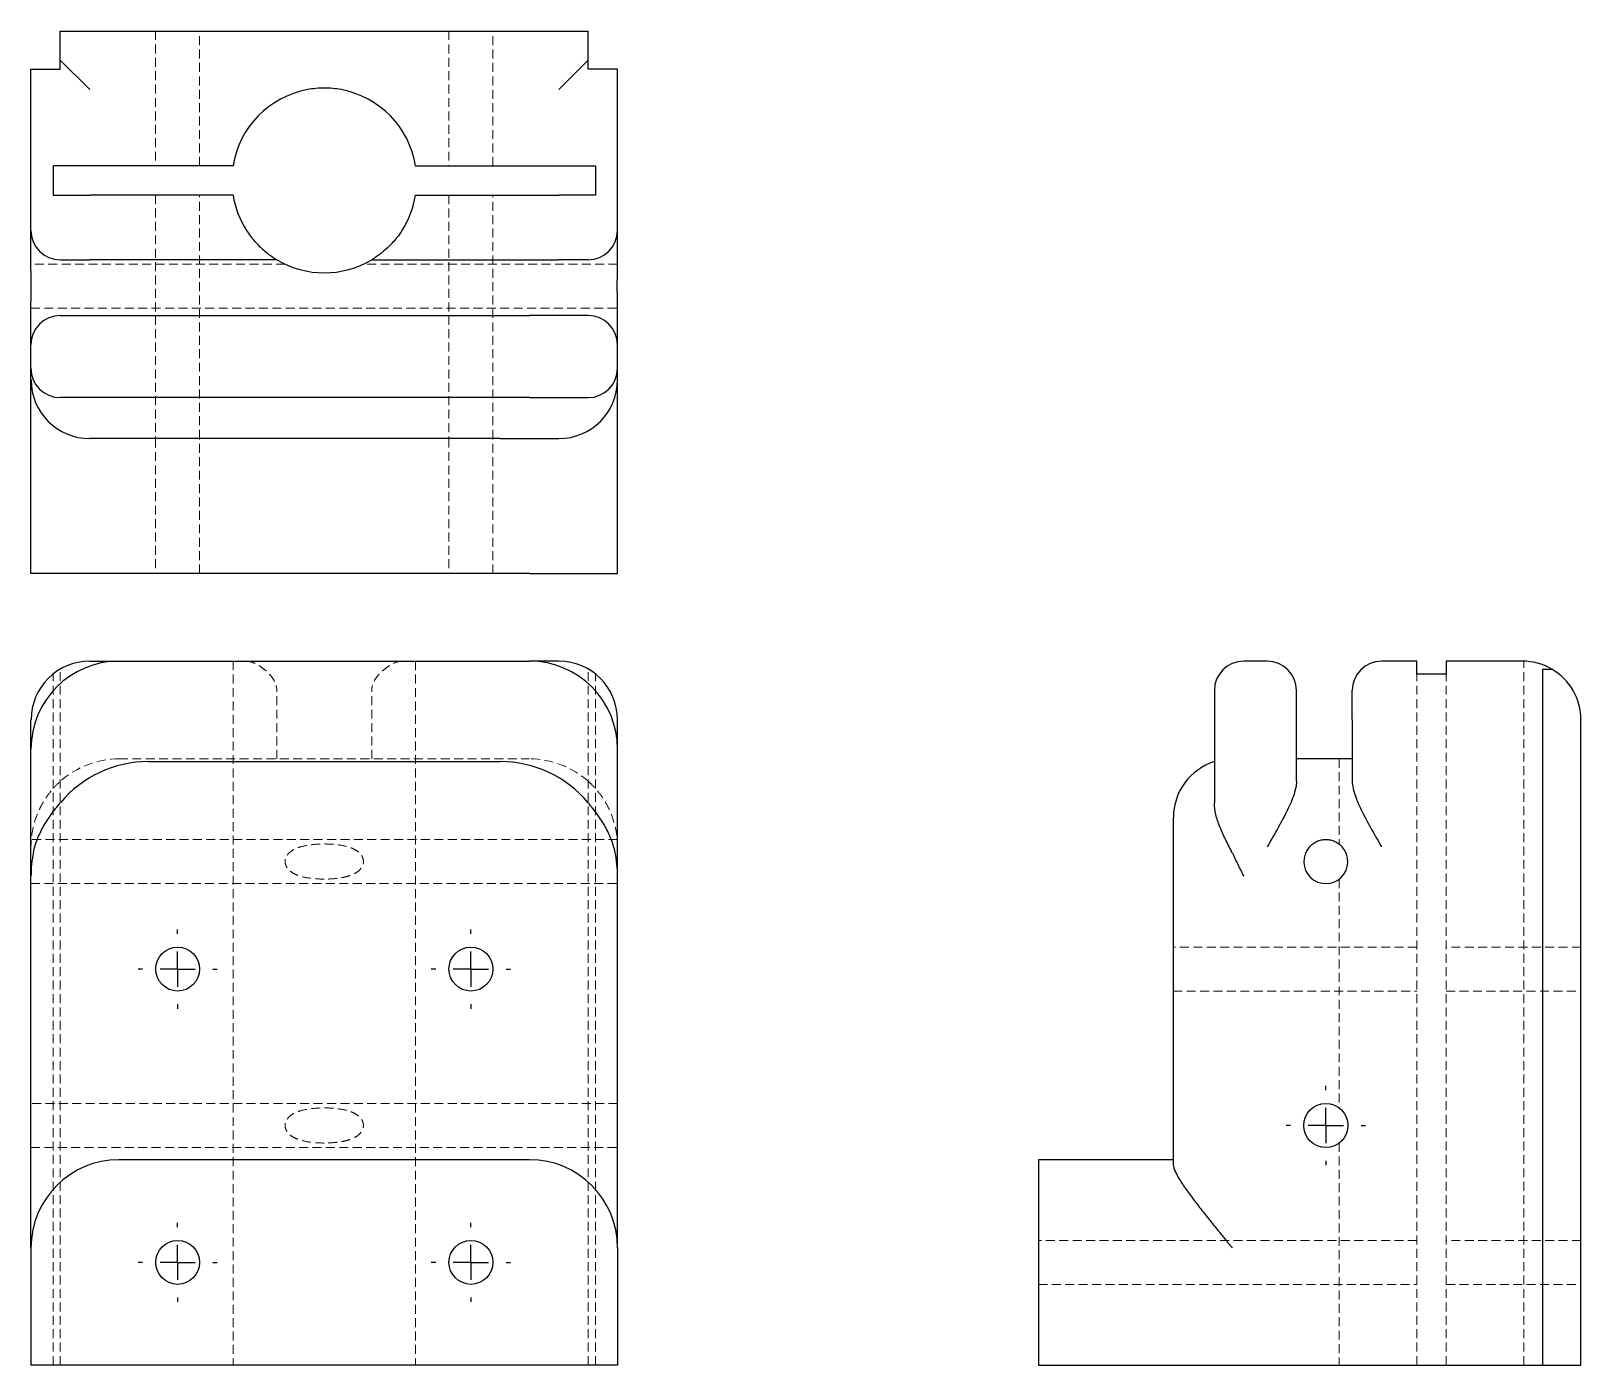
# Model space of a CAD drawing. Header units: millimetres. Extents: x 41 to 262, y 7 to 197.
import ezdxf

# ---------------------------------------------------------------- set-up
doc = ezdxf.new("R2010")
doc.units = ezdxf.units.MM
doc.linetypes.add('HIDDEN', pattern=[1.905, 1.27, -0.635])
doc.layers.add('10', color=7, linetype='Continuous')

# ---------------------------------------------------------------- blocks, each defined once
blk = doc.blocks.new('SW_CENTERMARKSYMBOL_0')
at = {"layer": '10', "color": 0}
for p, q in [((0, 5), (0, 5.625)), ((0, 0), (0, 2.5)), ((-5, 0), (-5.625, 0)), ((0, 0), (-2.5, 0)), ((0, 0), (0, -2.5)), ((0, 0), (2.5, 0)), ((5, 0), (5.625, 0)), ((0, -5), (0, -5.625))]:
    blk.add_line(p, q, dxfattribs=at)
blk = doc.blocks.new('SW_CENTERMARKSYMBOL_1')
at = {"layer": '10', "color": 0}
for p, q in [((0, 5), (0, 5.625)), ((0, 0), (0, 2.5)), ((-5, 0), (-5.625, 0)), ((0, 0), (-2.5, 0)), ((0, 0), (0, -2.5)), ((0, 0), (2.5, 0)), ((5, 0), (5.625, 0)), ((0, -5), (0, -5.625))]:
    blk.add_line(p, q, dxfattribs=at)
blk = doc.blocks.new('SW_CENTERMARKSYMBOL_2')
at = {"layer": '10', "color": 0}
for p, q in [((0, 5), (0, 5.625)), ((0, 0), (0, 2.5)), ((-5, 0), (-5.625, 0)), ((0, 0), (-2.5, 0)), ((0, 0), (0, -2.5)), ((0, 0), (2.5, 0)), ((5, 0), (5.625, 0)), ((0, -5), (0, -5.625))]:
    blk.add_line(p, q, dxfattribs=at)
blk = doc.blocks.new('SW_CENTERMARKSYMBOL_3')
at = {"layer": '10', "color": 0}
for p, q in [((0, 5), (0, 5.625)), ((0, 0), (0, 2.5)), ((-5, 0), (-5.625, 0)), ((0, 0), (-2.5, 0)), ((0, 0), (0, -2.5)), ((0, 0), (2.5, 0)), ((5, 0), (5.625, 0)), ((0, -5), (0, -5.625))]:
    blk.add_line(p, q, dxfattribs=at)
blk = doc.blocks.new('SW_CENTERMARKSYMBOL_4')
at = {"layer": '10', "color": 0}
for p, q in [((0, 5), (0, 5.625)), ((0, 0), (0, 2.5)), ((-5, 0), (-5.625, 0)), ((0, 0), (-2.5, 0)), ((0, 0), (0, -2.5)), ((0, 0), (2.5, 0)), ((5, 0), (5.625, 0)), ((0, -5), (0, -5.625))]:
    blk.add_line(p, q, dxfattribs=at)

msp = doc.modelspace()

# ---------------------------------------------------------------- linework, layer by layer
at = {"color": 7, "linetype": 'Continuous', "lineweight": 25}
for p, q in [((45.5, 192.38), (45.5, 196.54)), ((45.5, 196.54), (120.5, 196.54)), ((120.5, 192.38), (120.5, 196.54)), ((49.67, 188.21), (45.5, 192.38)), ((45.5, 191.12), (45.5, 192.38)), ((116.33, 188.21), (120.5, 192.38)), ((120.5, 191.12), (120.5, 192.38)), ((41.33, 168.21), (41.33, 191.12)), ((41.33, 191.12), (45.5, 191.12)), ((124.67, 191.12), (120.5, 191.12)), ((124.67, 168.21), (124.67, 191.12)), ((49.67, 177.39), (44.46, 177.39)), ((44.46, 177.39), (44.46, 173.22)), ((70.04, 177.39), (49.67, 177.39)), ((95.96, 177.39), (116.33, 177.39)), ((116.33, 177.39), (121.54, 177.39)), ((121.54, 177.39), (121.54, 173.22)), ((44.46, 173.22), (49.67, 173.22)), ((70.04, 173.22), (49.67, 173.22)), ((95.96, 173.22), (116.33, 173.22)), ((121.54, 173.22), (116.33, 173.22)), ((41.33, 162.62), (41.33, 168.21)), ((124.67, 162.62), (124.67, 168.21)), ((45.5, 164.04), (49.67, 164.04)), ((76.26, 164.04), (49.67, 164.04)), ((89.74, 164.04), (116.33, 164.04)), ((120.5, 164.04), (116.33, 164.04)), ((41.33, 151.96), (41.33, 157.96)), ((124.67, 151.96), (124.67, 157.96)), ((45.5, 156.12), (53.83, 156.12)), ((53.83, 156.12), (112.17, 156.12)), ((120.5, 156.12), (112.17, 156.12)), ((41.33, 148.62), (41.33, 151.96)), ((124.67, 148.62), (124.67, 151.96)), ((41.33, 146.96), (41.33, 148.62)), ((124.67, 146.96), (124.67, 148.62)), ((41.33, 119.46), (41.33, 146.96)), ((124.67, 119.46), (124.67, 146.96)), ((53.83, 144.46), (45.5, 144.46)), ((112.17, 144.46), (53.83, 144.46)), ((112.17, 144.46), (120.5, 144.46)), ((58, 138.62), (49.67, 138.62)), ((108, 138.62), (58, 138.62)), ((108, 138.62), (116.33, 138.62)), ((53.83, 119.46), (41.33, 119.46)), ((112.17, 119.46), (53.83, 119.46)), ((112.17, 119.46), (124.67, 119.46)), ((49.67, 107), (53.83, 107)), ((53.83, 107), (112.17, 107)), ((116.33, 107), (112.17, 107)), ((216.96, 107), (213.62, 107)), ((238.22, 107), (233.21, 107)), ((238.22, 105.17), (238.22, 107)), ((242.39, 107), (242.39, 105.17)), ((253.21, 107), (242.39, 107)), ((256.12, 105.88), (257.38, 105.88)), ((256.12, 98.67), (256.12, 105.88)), ((242.39, 105.17), (238.22, 105.17)), ((209.46, 102.83), (209.46, 94.5)), ((221.12, 94.5), (221.12, 102.83)), ((229.04, 98.67), (229.04, 102.83)), ((41.33, 94.5), (41.33, 98.67)), ((124.67, 94.5), (124.67, 98.67)), ((229.04, 98.67), (229.04, 89.94)), ((256.12, 7), (256.12, 98.67)), ((261.54, 7), (261.54, 98.67)), ((41.33, 76.45), (41.33, 94.5)), ((58, 92.73), (108, 92.73)), ((124.67, 76.45), (124.67, 94.5)), ((209.46, 94.5), (209.46, 86.89)), ((221.12, 89.94), (221.12, 94.5)), ((229.04, 93.12), (221.12, 93.12)), ((203.62, 84.78), (203.62, 76.45)), ((41.33, 23.67), (41.33, 76.45)), ((124.67, 23.67), (124.67, 76.45)), ((203.62, 76.45), (203.62, 35.45)), ((112.17, 36.17), (53.83, 36.17)), ((203.62, 36.17), (184.46, 36.17)), ((184.46, 36.17), (184.46, 23.67)), ((41.33, 23.67), (41.33, 7)), ((124.67, 23.67), (124.67, 7)), ((184.46, 23.67), (184.46, 7)), ((124.67, 7), (41.33, 7)), ((184.46, 7), (256.12, 7)), ((256.12, 7), (261.54, 7))]:
    msp.add_line(p, q, dxfattribs=at)
at = {"color": 7, "linetype": 'HIDDEN', "lineweight": 18}
for p, q in [((59.04, 196.54), (59.04, 177.39)), ((65.29, 177.39), (65.29, 196.54)), ((100.71, 196.54), (100.71, 177.39)), ((106.96, 177.39), (106.96, 196.54)), ((59.04, 173.22), (59.04, 138.62)), ((65.29, 138.62), (65.29, 173.22)), ((100.71, 173.22), (100.71, 138.62)), ((106.96, 138.62), (106.96, 173.22)), ((77.45, 163.42), (41.33, 163.42)), ((124.67, 163.42), (88.55, 163.42)), ((41.33, 157.17), (124.67, 157.17)), ((59.04, 138.62), (59.04, 119.46)), ((65.29, 119.46), (65.29, 138.62)), ((100.71, 138.62), (100.71, 119.46)), ((106.96, 119.46), (106.96, 138.62)), ((45.5, 7), (45.5, 105.88)), ((70.04, 107), (70.04, 7)), ((95.96, 107), (95.96, 7)), ((120.5, 7), (120.5, 105.88)), ((253.43, 7), (253.43, 107)), ((44.46, 7), (44.46, 105.17)), ((121.54, 7), (121.54, 105.17)), ((238.22, 7), (238.22, 105.17)), ((242.39, 7), (242.39, 105.17)), ((76.26, 93.12), (76.26, 102.83)), ((89.74, 93.12), (89.74, 102.83)), ((53.83, 93.12), (112.17, 93.12)), ((227.18, 93.12), (227.18, 81.01)), ((124.67, 81.66), (41.33, 81.66)), ((41.33, 75.41), (124.67, 75.41)), ((227.18, 76.04), (227.18, 43.51)), ((238.22, 66.38), (203.62, 66.38)), ((261.54, 66.38), (242.39, 66.38)), ((203.62, 60.12), (238.22, 60.12)), ((242.39, 60.12), (261.54, 60.12)), ((124.67, 44.16), (41.33, 44.16)), ((41.33, 37.91), (124.67, 37.91)), ((227.18, 38.54), (227.18, 7)), ((238.22, 24.71), (184.46, 24.71)), ((261.54, 24.71), (242.39, 24.71)), ((184.46, 18.46), (238.22, 18.46)), ((242.39, 18.46), (261.54, 18.46))]:
    msp.add_line(p, q, dxfattribs=at)
at = {"color": 7, "linetype": 'Continuous', "lineweight": 25}
for centre, radius in [((62.17, 63.25), 3.12), ((103.83, 63.25), 3.12), ((225.29, 41.03), 3.13), ((62.17, 21.58), 3.12), ((103.83, 21.58), 3.12)]:
    msp.add_circle(centre, radius, dxfattribs=at)
for centre, radius, start, end in [((83, 175.3), 13.13, 100.5024, 170.8668), ((83, 175.3), 13.13, 9.1332, 79.4976), ((83, 175.3), 13.13, 189.1332, 212.7219), ((83, 175.3), 13.13, 327.2781, 350.8668), ((45.5, 168.21), 4.17, 180, 270), ((120.5, 168.21), 4.17, 270, 0), ((83, 175.3), 13.12, 239.0953, 300.9047), ((45.5, 151.96), 4.17, 90, 180), ((120.5, 151.96), 4.17, 0, 90), ((45.5, 148.62), 4.17, 180, 270), ((120.5, 148.62), 4.17, 270, 0), ((49.67, 146.96), 8.33, 180, 270), ((116.33, 146.96), 8.33, 270, 0), ((53.83, 94.5), 12.5, 90, 180), ((49.67, 98.67), 8.33, 90, 180), ((112.17, 94.5), 12.5, 0, 90), ((116.33, 98.67), 8.33, 0, 90), ((213.62, 102.83), 4.17, 90, 180), ((216.96, 102.83), 4.17, 0, 90), ((233.21, 102.83), 4.17, 90, 180), ((253.21, 98.67), 8.33, 60, 90), ((253.21, 98.67), 8.33, 0, 60), ((58, 76.45), 16.28, 90, 140.146), ((108, 76.45), 16.28, 39.854, 90), ((211.96, 84.78), 8.33, 107.4576, 180), ((58, 76.45), 16.67, 168.2735, 180), ((108, 76.45), 16.67, 0, 11.7265), ((225.29, 78.53), 3.13, 138.1897, 41.8103), ((53.83, 23.67), 12.5, 90, 180), ((112.17, 23.67), 12.5, 0, 90)]:
    msp.add_arc(centre, radius, start, end, dxfattribs=at)
at = {"color": 7, "linetype": 'HIDDEN', "lineweight": 18}
for centre, start, end in [((53.83, 80.62), 90, 131.8103), ((112.17, 80.62), 48.1897, 90)]:
    msp.add_arc(centre, 12.5, start, end, dxfattribs=at)
at = {"color": 7, "linetype": 'Continuous', "lineweight": 25}
for points, knots in [([(85.39, 188.21), (84.6, 188.36), (83.8, 188.43), (82.6, 188.43), (82.21, 188.41), (81.41, 188.34), (81, 188.28), (80.61, 188.21)], [0, 0, 0, 0, 0.5, 0.5, 0.75, 0.75, 1, 1, 1, 1]), ([(71.96, 168.21), (72.32, 167.65), (72.71, 167.13), (73.34, 166.41), (73.55, 166.19), (73.98, 165.76), (74.19, 165.57), (74.62, 165.19), (74.84, 165.02), (75.24, 164.71), (75.44, 164.57), (75.8, 164.33), (75.96, 164.23), (76.13, 164.12), (76.18, 164.09), (76.24, 164.05), (76.26, 164.04), (76.26, 164.04)], [0, 0, 0, 0, 0.25, 0.25, 0.375, 0.375, 0.5, 0.5, 0.625, 0.625, 0.75, 0.75, 0.875, 0.875, 0.9375, 0.9375, 1, 1, 1, 1]), ([(94.04, 168.21), (93.68, 167.65), (93.29, 167.13), (92.66, 166.41), (92.45, 166.19), (92.02, 165.76), (91.81, 165.57), (91.38, 165.19), (91.16, 165.02), (90.76, 164.71), (90.56, 164.57), (90.2, 164.33), (90.04, 164.23), (89.87, 164.12), (89.82, 164.09), (89.76, 164.05), (89.74, 164.04), (89.74, 164.04)], [0, 0, 0, 0, 0.25, 0.25, 0.375, 0.375, 0.5, 0.5, 0.625, 0.625, 0.75, 0.75, 0.875, 0.875, 0.9375, 0.9375, 1, 1, 1, 1]), ([(41.33, 157.96), (41.33, 158.11), (41.34, 158.27), (41.35, 158.62), (41.35, 158.82), (41.36, 159.22), (41.37, 159.42), (41.37, 159.85), (41.38, 160.07), (41.38, 160.51), (41.37, 160.73), (41.37, 161.16), (41.36, 161.37), (41.35, 161.77), (41.35, 161.96), (41.34, 162.31), (41.33, 162.47), (41.33, 162.62)], [0, 0, 0, 0, 0.125, 0.125, 0.25, 0.25, 0.375, 0.375, 0.5, 0.5, 0.625, 0.625, 0.75, 0.75, 0.875, 0.875, 1, 1, 1, 1]), ([(124.67, 157.96), (124.67, 158.11), (124.66, 158.27), (124.65, 158.62), (124.65, 158.82), (124.64, 159.22), (124.63, 159.42), (124.63, 159.85), (124.62, 160.07), (124.62, 160.51), (124.63, 160.73), (124.63, 161.16), (124.64, 161.37), (124.65, 161.77), (124.65, 161.96), (124.66, 162.31), (124.67, 162.47), (124.67, 162.62)], [0, 0, 0, 0, 0.125, 0.125, 0.25, 0.25, 0.375, 0.375, 0.5, 0.5, 0.625, 0.625, 0.75, 0.75, 0.875, 0.875, 1, 1, 1, 1]), ([(221.12, 89.94), (221.12, 89.61), (221.08, 89.28), (220.92, 88.57), (220.81, 88.2), (220.55, 87.46), (220.39, 87.08), (220.05, 86.3), (219.86, 85.91), (219.26, 84.7), (218.82, 83.9), (218.14, 82.68), (217.91, 82.27), (217.44, 81.45), (217.2, 81.03), (216.96, 80.62)], [0, 0, 0, 0, 0.125, 0.125, 0.25, 0.25, 0.375, 0.375, 0.5, 0.5, 0.75, 0.75, 0.875, 0.875, 1, 1, 1, 1]), ([(229.04, 89.94), (229.04, 89.61), (229.09, 89.28), (229.24, 88.57), (229.36, 88.2), (229.62, 87.46), (229.78, 87.08), (230.12, 86.3), (230.31, 85.91), (230.91, 84.7), (231.34, 83.9), (232.03, 82.68), (232.26, 82.27), (232.73, 81.45), (232.97, 81.03), (233.21, 80.62)], [0, 0, 0, 0, 0.125, 0.125, 0.25, 0.25, 0.375, 0.375, 0.5, 0.5, 0.75, 0.75, 0.875, 0.875, 1, 1, 1, 1]), ([(41.68, 79.84), (41.81, 80.48), (42, 81.09), (42.47, 82.29), (42.75, 82.89), (43.42, 84.07), (43.79, 84.64), (44.6, 85.77), (45.04, 86.33), (45.5, 86.89)], [0, 0, 0, 0, 0.25, 0.25, 0.5, 0.5, 0.75, 0.75, 1, 1, 1, 1]), ([(124.32, 79.84), (124.19, 80.48), (124, 81.09), (123.53, 82.29), (123.25, 82.89), (122.58, 84.07), (122.21, 84.64), (121.4, 85.77), (120.96, 86.33), (120.5, 86.89)], [0, 0, 0, 0, 0.25, 0.25, 0.5, 0.5, 0.75, 0.75, 1, 1, 1, 1]), ([(211.96, 79.84), (211.65, 80.48), (211.34, 81.09), (210.74, 82.29), (210.47, 82.89), (209.99, 84.07), (209.8, 84.64), (209.53, 85.77), (209.46, 86.33), (209.46, 86.89)], [0, 0, 0, 0, 0.25, 0.25, 0.5, 0.5, 0.75, 0.75, 1, 1, 1, 1]), ([(222.96, 80.62), (223.11, 80.78), (223.27, 80.93), (223.62, 81.19), (223.82, 81.3), (224.22, 81.48), (224.42, 81.55), (224.85, 81.64), (225.07, 81.66), (225.51, 81.66), (225.73, 81.64), (226.16, 81.55), (226.37, 81.48), (226.77, 81.3), (226.96, 81.19), (227.31, 80.93), (227.47, 80.78), (227.62, 80.62)], [0, 0, 0, 0, 0.125, 0.125, 0.25, 0.25, 0.375, 0.375, 0.5, 0.5, 0.625, 0.625, 0.75, 0.75, 0.875, 0.875, 1, 1, 1, 1]), ([(211.96, 79.84), (212.23, 79.28), (212.5, 78.71), (212.92, 77.87), (213.06, 77.58), (213.34, 77.02), (213.48, 76.73), (213.62, 76.45)], [0, 0, 0, 0, 0.5, 0.5, 0.75, 0.75, 1, 1, 1, 1]), ([(203.62, 35.45), (203.62, 35.2), (203.71, 34.89), (203.95, 34.35), (204.05, 34.16), (204.27, 33.75), (204.39, 33.54), (204.8, 32.89), (205.11, 32.41), (205.82, 31.42), (206.19, 30.91), (206.99, 29.86), (207.41, 29.32), (208.06, 28.49), (208.28, 28.21), (208.73, 27.65), (208.95, 27.37), (209.63, 26.53), (210.09, 25.96), (210.79, 25.1), (211.02, 24.82), (211.37, 24.39), (211.49, 24.24), (211.72, 23.96), (211.84, 23.81), (211.96, 23.67)], [0, 0, 0, 0, 0.125, 0.125, 0.1875, 0.1875, 0.25, 0.25, 0.375, 0.375, 0.5, 0.5, 0.625, 0.625, 0.6875, 0.6875, 0.75, 0.75, 0.875, 0.875, 0.9375, 0.9375, 0.96875, 0.96875, 1, 1, 1, 1])]:
    msp.add_open_spline(points, degree=3, knots=knots, dxfattribs=at)
at = {"color": 7, "linetype": 'HIDDEN', "lineweight": 18}
for points, knots in [([(71.96, 107), (72.32, 107), (72.71, 106.89), (73.34, 106.6), (73.55, 106.49), (73.98, 106.22), (74.19, 106.06), (74.62, 105.72), (74.84, 105.53), (75.24, 105.12), (75.44, 104.89), (75.8, 104.38), (75.96, 104.1), (76.13, 103.65), (76.18, 103.49), (76.24, 103.17), (76.26, 103), (76.26, 102.83)], [0, 0, 0, 0, 0.25, 0.25, 0.375, 0.375, 0.5, 0.5, 0.625, 0.625, 0.75, 0.75, 0.875, 0.875, 0.9375, 0.9375, 1, 1, 1, 1]), ([(94.04, 107), (93.68, 107), (93.29, 106.89), (92.66, 106.6), (92.45, 106.49), (92.02, 106.22), (91.81, 106.06), (91.38, 105.72), (91.16, 105.53), (90.76, 105.12), (90.56, 104.89), (90.2, 104.38), (90.04, 104.1), (89.87, 103.65), (89.82, 103.49), (89.76, 103.17), (89.74, 103), (89.74, 102.83)], [0, 0, 0, 0, 0.25, 0.25, 0.375, 0.375, 0.5, 0.5, 0.625, 0.625, 0.75, 0.75, 0.875, 0.875, 0.9375, 0.9375, 1, 1, 1, 1]), ([(45.5, 89.94), (45.14, 89.61), (44.81, 89.28), (44.18, 88.57), (43.89, 88.2), (43.36, 87.46), (43.12, 87.08), (42.69, 86.3), (42.5, 85.91), (41.99, 84.7), (41.74, 83.9), (41.5, 82.68), (41.44, 82.27), (41.35, 81.45), (41.33, 81.03), (41.33, 80.62)], [0, 0, 0, 0, 0.125, 0.125, 0.25, 0.25, 0.375, 0.375, 0.5, 0.5, 0.75, 0.75, 0.875, 0.875, 1, 1, 1, 1]), ([(120.5, 89.94), (120.86, 89.61), (121.19, 89.28), (121.82, 88.57), (122.11, 88.2), (122.64, 87.46), (122.88, 87.08), (123.31, 86.3), (123.5, 85.91), (124.01, 84.7), (124.26, 83.9), (124.5, 82.68), (124.56, 82.27), (124.65, 81.45), (124.67, 81.03), (124.67, 80.62)], [0, 0, 0, 0, 0.125, 0.125, 0.25, 0.25, 0.375, 0.375, 0.5, 0.5, 0.75, 0.75, 0.875, 0.875, 1, 1, 1, 1]), ([(83, 76.04), (83.57, 76.04), (84.13, 76.07), (84.96, 76.16), (85.23, 76.2), (85.78, 76.3), (86.05, 76.36), (86.58, 76.51), (86.83, 76.6), (87.33, 76.82), (87.57, 76.96), (88, 77.29), (88.19, 77.49), (88.4, 77.85), (88.46, 77.98), (88.54, 78.25), (88.57, 78.39), (88.57, 78.68), (88.54, 78.82), (88.46, 79.09), (88.41, 79.22), (88.19, 79.58), (88, 79.78), (87.57, 80.11), (87.33, 80.24), (86.84, 80.47), (86.58, 80.56), (85.79, 80.79), (85.24, 80.88), (84.13, 81), (83.57, 81.03), (82.45, 81.03), (81.88, 81), (80.77, 80.88), (80.22, 80.79), (79.43, 80.56), (79.17, 80.47), (78.67, 80.25), (78.43, 80.11), (78.11, 79.87), (78.01, 79.78), (77.83, 79.57), (77.74, 79.46), (77.6, 79.23), (77.54, 79.1), (77.46, 78.83), (77.44, 78.69), (77.43, 78.4), (77.45, 78.26), (77.53, 77.99), (77.59, 77.86), (77.73, 77.62), (77.82, 77.51), (78, 77.31), (78.1, 77.21), (78.43, 76.96), (78.66, 76.83), (79.15, 76.6), (79.41, 76.51), (80.2, 76.28), (80.75, 76.19), (81.87, 76.07), (82.43, 76.04), (83, 76.04)], [0, 0, 0, 0, 0.0625, 0.0625, 0.09375, 0.09375, 0.125, 0.125, 0.15625, 0.15625, 0.1875, 0.1875, 0.21875, 0.21875, 0.234375, 0.234375, 0.25, 0.25, 0.265625, 0.265625, 0.28125, 0.28125, 0.3125, 0.3125, 0.34375, 0.34375, 0.375, 0.375, 0.4375, 0.4375, 0.5, 0.5, 0.5625, 0.5625, 0.625, 0.625, 0.65625, 0.65625, 0.6875, 0.6875, 0.703125, 0.703125, 0.71875, 0.71875, 0.734375, 0.734375, 0.75, 0.75, 0.765625, 0.765625, 0.78125, 0.78125, 0.796875, 0.796875, 0.8125, 0.8125, 0.84375, 0.84375, 0.875, 0.875, 0.9375, 0.9375, 1, 1, 1, 1]), ([(83, 38.54), (83.57, 38.54), (84.13, 38.57), (84.96, 38.66), (85.23, 38.7), (85.78, 38.8), (86.05, 38.86), (86.58, 39.01), (86.83, 39.1), (87.33, 39.32), (87.57, 39.46), (88, 39.79), (88.19, 39.99), (88.4, 40.35), (88.46, 40.48), (88.54, 40.75), (88.57, 40.89), (88.57, 41.18), (88.54, 41.32), (88.46, 41.59), (88.41, 41.72), (88.19, 42.08), (88, 42.28), (87.57, 42.61), (87.33, 42.74), (86.84, 42.97), (86.58, 43.06), (85.79, 43.29), (85.24, 43.38), (84.13, 43.5), (83.57, 43.53), (82.45, 43.53), (81.88, 43.5), (80.77, 43.38), (80.22, 43.29), (79.43, 43.06), (79.17, 42.97), (78.67, 42.75), (78.43, 42.61), (78.11, 42.37), (78.01, 42.28), (77.83, 42.07), (77.74, 41.96), (77.6, 41.73), (77.54, 41.6), (77.46, 41.33), (77.44, 41.19), (77.43, 40.9), (77.45, 40.76), (77.53, 40.49), (77.59, 40.36), (77.73, 40.12), (77.82, 40.01), (78, 39.81), (78.1, 39.71), (78.43, 39.46), (78.66, 39.33), (79.15, 39.1), (79.41, 39.01), (80.2, 38.78), (80.75, 38.69), (81.87, 38.57), (82.43, 38.54), (83, 38.54)], [0, 0, 0, 0, 0.0625, 0.0625, 0.09375, 0.09375, 0.125, 0.125, 0.15625, 0.15625, 0.1875, 0.1875, 0.21875, 0.21875, 0.234375, 0.234375, 0.25, 0.25, 0.265625, 0.265625, 0.28125, 0.28125, 0.3125, 0.3125, 0.34375, 0.34375, 0.375, 0.375, 0.4375, 0.4375, 0.5, 0.5, 0.5625, 0.5625, 0.625, 0.625, 0.65625, 0.65625, 0.6875, 0.6875, 0.703125, 0.703125, 0.71875, 0.71875, 0.734375, 0.734375, 0.75, 0.75, 0.765625, 0.765625, 0.78125, 0.78125, 0.796875, 0.796875, 0.8125, 0.8125, 0.84375, 0.84375, 0.875, 0.875, 0.9375, 0.9375, 1, 1, 1, 1])]:
    msp.add_open_spline(points, degree=3, knots=knots, dxfattribs=at)

# ---------------------------------------------------------------- block references
at = {"layer": '10'}
for name, p in [('SW_CENTERMARKSYMBOL_2', (62.17, 63.25)), ('SW_CENTERMARKSYMBOL_0', (103.83, 63.25)), ('SW_CENTERMARKSYMBOL_4', (225.29, 41.03)), ('SW_CENTERMARKSYMBOL_3', (62.17, 21.58)), ('SW_CENTERMARKSYMBOL_1', (103.83, 21.58))]:
    msp.add_blockref(name, p, dxfattribs=at)

doc.saveas('drawing.dxf')
